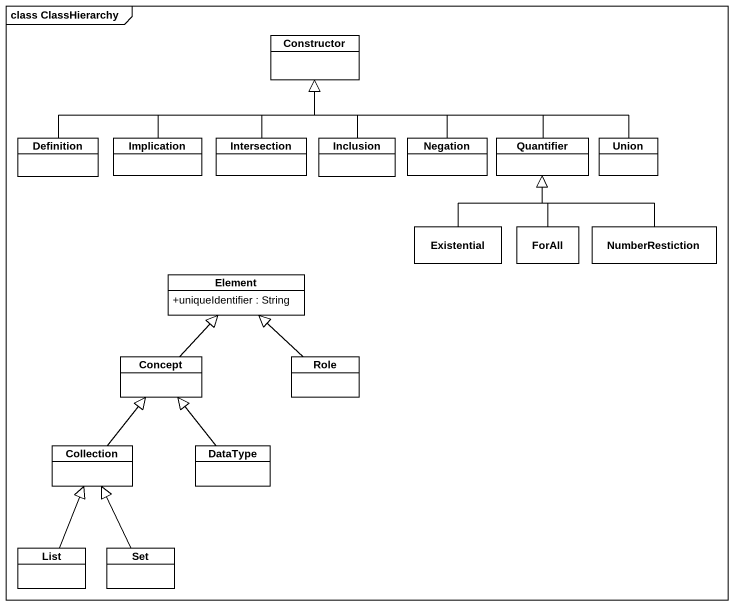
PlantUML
@startuml
mainframe class ClassHierarchy
hide circle
hide empty members
skinparam classAttributeIconSize 0
class Constructor #FFFFFF
class Definition #FFFFFF
class Implication #FFFFFF
class Intersection #FFFFFF
class Inclusion #FFFFFF
class Negation #FFFFFF
class Quantifier #FFFFFF
class Union #FFFFFF
class Existential #FFFFFF
class ForAll #FFFFFF
class NumberRestiction #FFFFFF
class Element #FFFFFF {
  +uniqueIdentifier : String
}
class Concept #FFFFFF
class Role #FFFFFF
class Collection #FFFFFF
class DataType #FFFFFF
class List #FFFFFF
class "Set" as Set_ #FFFFFF
Definition -right-|> Constructor
Implication -up-|> Constructor
Intersection -up-|> Constructor
Inclusion -up-|> Constructor
Negation -up-|> Constructor
Quantifier -left-|> Constructor
Union -left-|> Constructor
Existential -up-|> Quantifier
ForAll -up-|> Quantifier
NumberRestiction -up-|> Quantifier
Concept -up-|> Element
Role -up-|> Element
Collection -up-|> Concept
DataType -up-|> Concept
List -up-|> Collection
Set_ -up-|> Collection
@enduml
